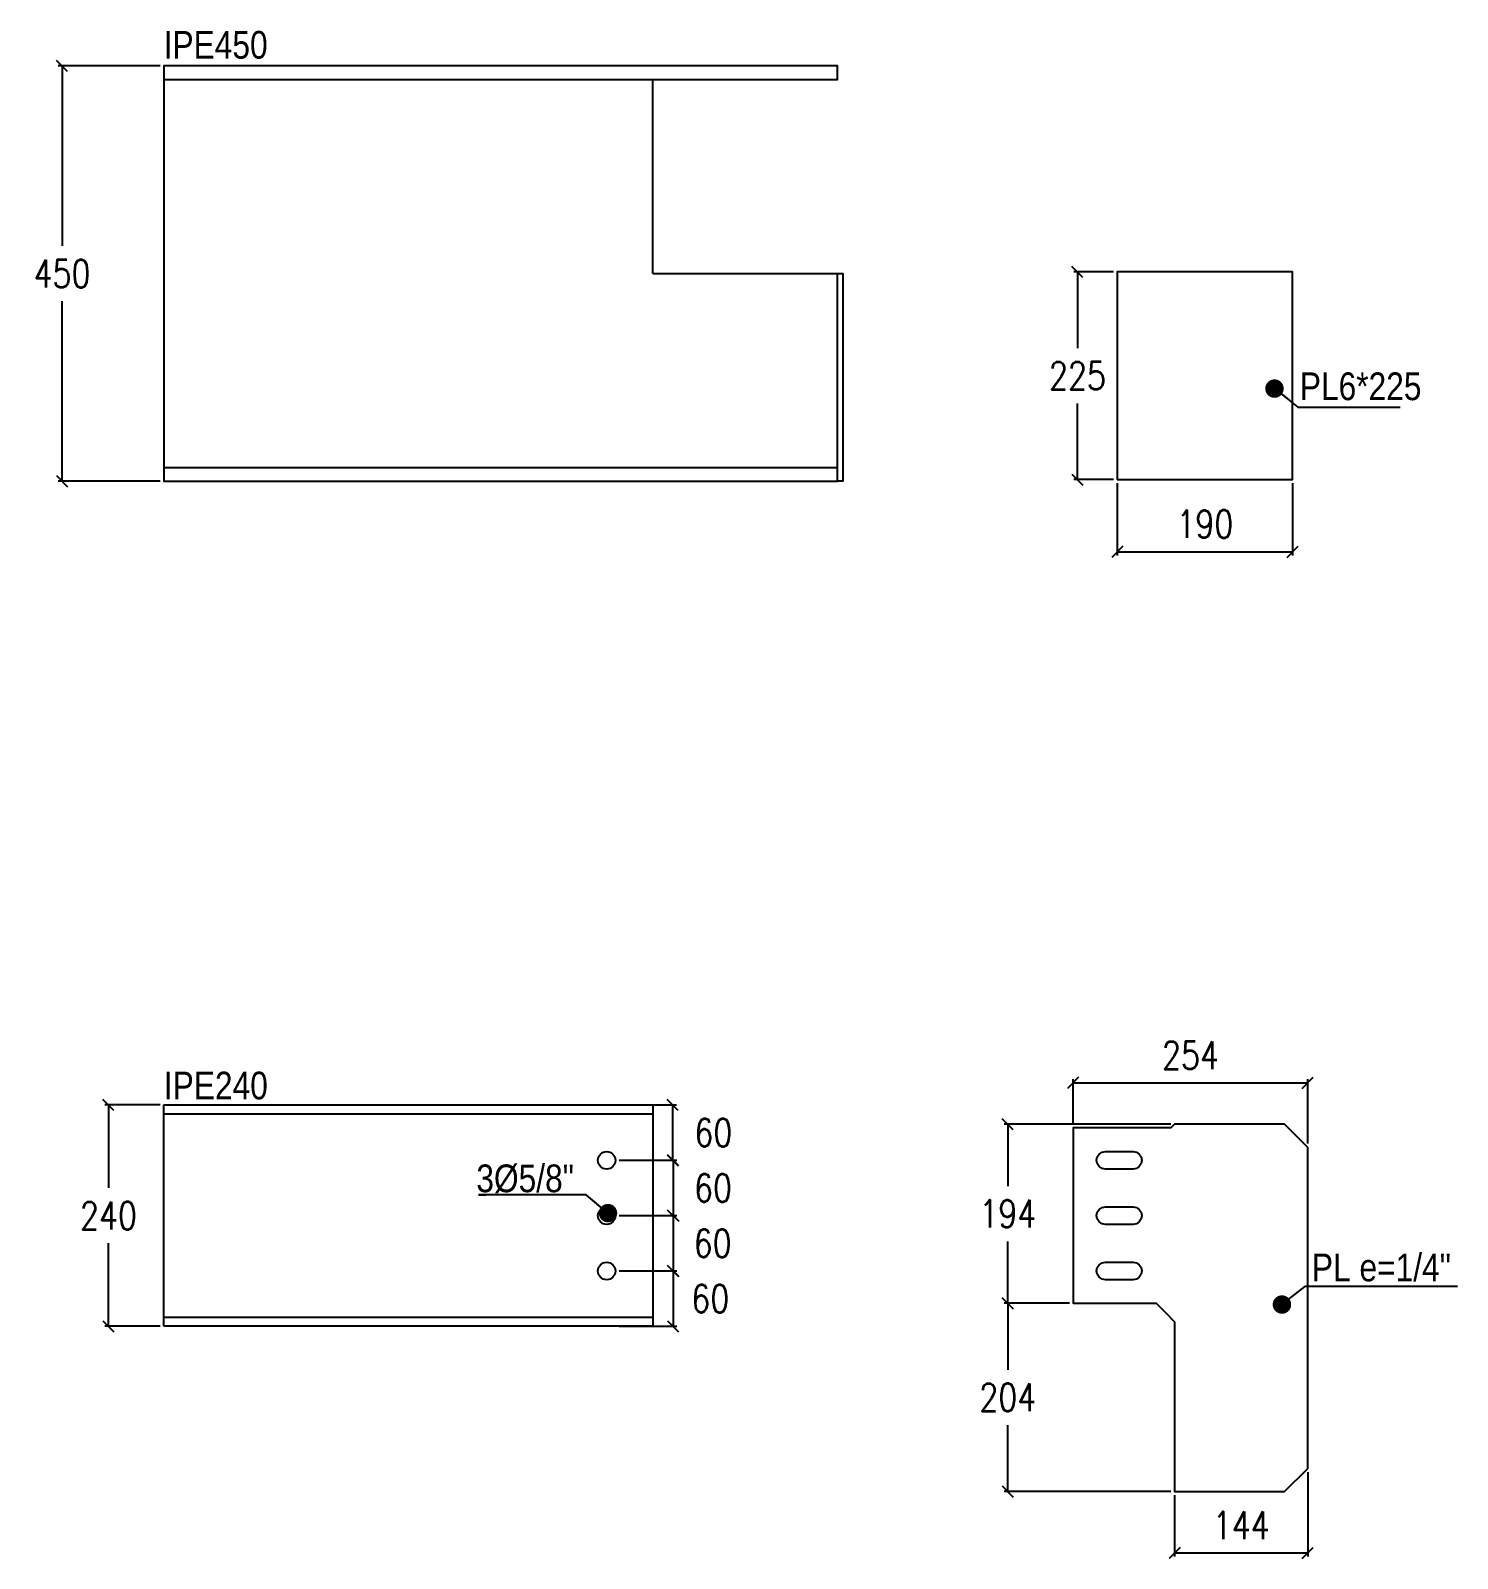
# Model space of a CAD drawing. Header units: millimetres. Extents: x -999 to 93225, y -17477 to 29086.
# Drawn here: x 9146 to 10692, y -9669 to -8013 of the extents above; entities that cross this region are included whole.
import ezdxf
from ezdxf.enums import TextEntityAlignment as Align

# ---------------------------------------------------------------- set-up
doc = ezdxf.new("R2010")
doc.units = ezdxf.units.MM
doc.header["$LTSCALE"] = 0.4
doc.layers.get('0').update_dxf_attribs({"color": 255})
for name, color, linetype in [('COTAS', 8, 'Continuous'), ('P-PLATINA', 6, 'Continuous'), ('perforaciones', 1, 'Continuous'), ('VIGAS', 5, 'Continuous')]:
    doc.layers.add(name, color=color, linetype=linetype)
doc.styles.add('Arial Narrow', font='', dxfattribs={"height": 0.2})
doc.styles.add('CNI_COTAS', font='romans.shx', dxfattribs={"width": 0.8})
doc.styles.get('Arial Narrow').set_extended_font_data('Arial Narrow')
doc.dimstyles.new('1.1', dxfattribs={"dimscale": 0, "dimtxt": 15, "dimasz": 20, "dimexe": 2, "dimexo": 2, "dimgap": 7, "dimtad": 1, "dimdec": 0, "dimzin": 4, "dimdsep": 46, "dimtxsty": 'CNI_COTAS', "dimblk": 'DOTSMALL', "dimcen": 0, "dimclrd": 256, "dimclrt": 3, "dimadec": 0, "dimazin": 0, "dimtfac": 1, "dimtdec": 0, "dimtmove": 2, "dimatfit": 0, "dimldrblk": 'DOT', "dimfxl": 0.05, "dimtolj": 1, "dimtzin": 0, "dimarcsym": 1})
doc.dimstyles.new('1.4', dxfattribs={"dimscale": 0, "dimtxt": 30, "dimasz": 12, "dimexe": 4, "dimexo": 4, "dimgap": 15, "dimtad": 1, "dimdec": 0, "dimzin": 4, "dimdsep": 46, "dimtxsty": 'CNI_COTAS', "dimblk": 'OBLIQUE', "dimcen": -0.09, "dimclrd": 256, "dimclrt": 3, "dimadec": 0, "dimazin": 0, "dimtfac": 1, "dimtdec": 0, "dimtmove": 2, "dimatfit": 0, "dimldrblk": 'DOT', "dimfxl": 0.05, "dimtolj": 1, "dimtzin": 0, "dimarcsym": 0})

# ---------------------------------------------------------------- blocks, each defined once
blk = doc.blocks.new('_Oblique')
at = {"color": 0, "linetype": 'ByBlock', "lineweight": -2}
blk.add_line((-0.5, -0.5), (0.5, 0.5), dxfattribs=at)
blk = doc.blocks.new('*D590')
at = {"layer": 'COTAS', "color": 0, "lineweight": -2, "transparency": 16777216}
for p, q in [((9286.1, -9177.7), (9226.1, -9177.7)), ((9286.1, -9417.7), (9226.1, -9417.7))]:
    blk.add_line(p, q, dxfattribs=at)
at = {"layer": 'COTAS', "lineweight": -2, "transparency": 16777216}
for p, q in [((9230.1, -9177.7), (9230.1, -9267.7)), ((9230.1, -9417.7), (9230.1, -9327.7))]:
    blk.add_line(p, q, dxfattribs=at)
at = {"layer": 'Defpoints', "color": 0, "transparency": 16777216}
for p in [(9230.1, -9177.7), (9290.1, -9177.7), (9290.1, -9417.7)]:
    blk.add_point(p, dxfattribs=at)
at = {"layer": 'COTAS', "lineweight": -2, "transparency": 16777216, "xscale": 12, "yscale": 12, "zscale": 12}
for p, rotation in [((9230.1, -9177.7), 90), ((9230.1, -9417.7), 270)]:
    blk.add_blockref('_Oblique', p, dxfattribs=dict(at, rotation=rotation))
at = {"layer": 'COTAS', "color": 3, "transparency": 16777216, "insert": (9230.1, -9297.7), "char_height": 30, "attachment_point": 5, "rotation": 0.01, "style": 'CNI_COTAS'}
blk.add_mtext('\\A1;240', dxfattribs=at)
blk = doc.blocks.new('_Dot')
at = {"color": 0, "linetype": 'ByBlock', "lineweight": -2}
blk.add_line((-0.5, 0), (-1, 0), dxfattribs=at)
at = {"color": 0, "linetype": 'ByBlock', "const_width": 0.5}
blk.add_lwpolyline([(-0.25, 0, 1), (0.25, 0, 1)], format="xyb", close=True, dxfattribs=at)
blk = doc.blocks.new('_DotSmall')
at = {"color": 0, "linetype": 'ByBlock', "const_width": 0.5}
blk.add_lwpolyline([(-0.0625, 0, 1), (0.0625, 0, 1)], format="xyb", close=True, dxfattribs=at)
blk = doc.blocks.new('*D592')
at = {"layer": 'COTAS', "color": 0, "lineweight": -2, "transparency": 16777216}
for p, q in [((10381.6, -9198.7), (10200.7, -9198.7)), ((10271.6, -9392.7), (10200.7, -9392.7))]:
    blk.add_line(p, q, dxfattribs=at)
at = {"layer": 'COTAS', "lineweight": -2, "transparency": 16777216}
for p, q in [((10204.7, -9198.7), (10204.7, -9265.7)), ((10204.7, -9392.7), (10204.7, -9325.7))]:
    blk.add_line(p, q, dxfattribs=at)
at = {"layer": 'Defpoints', "color": 0, "transparency": 16777216}
for p in [(10204.7, -9198.7), (10385.6, -9198.7), (10275.6, -9392.7)]:
    blk.add_point(p, dxfattribs=at)
at = {"layer": 'COTAS', "lineweight": -2, "transparency": 16777216, "xscale": 12, "yscale": 12, "zscale": 12}
for p, rotation in [((10204.7, -9198.7), 90), ((10204.7, -9392.7), 270)]:
    blk.add_blockref('_Oblique', p, dxfattribs=dict(at, rotation=rotation))
at = {"layer": 'COTAS', "color": 3, "transparency": 16777216, "insert": (10204.7, -9295.7), "char_height": 30, "attachment_point": 5, "rotation": 0.01, "style": 'CNI_COTAS'}
blk.add_mtext('\\A1;194', dxfattribs=at)
blk = doc.blocks.new('*D593')
at = {"layer": 'COTAS', "color": 0, "lineweight": -2, "transparency": 16777216}
for p, q in [((10271.6, -9392.7), (10200.7, -9392.7)), ((10381.6, -9596.7), (10200.7, -9596.7))]:
    blk.add_line(p, q, dxfattribs=at)
at = {"layer": 'COTAS', "lineweight": -2, "transparency": 16777216}
for p, q in [((10204.7, -9392.7), (10204.7, -9464.7)), ((10204.7, -9596.7), (10204.7, -9524.7))]:
    blk.add_line(p, q, dxfattribs=at)
at = {"layer": 'Defpoints', "color": 0, "transparency": 16777216}
for p in [(10275.6, -9392.7), (10204.7, -9596.7), (10385.6, -9596.7)]:
    blk.add_point(p, dxfattribs=at)
at = {"layer": 'COTAS', "lineweight": -2, "transparency": 16777216, "xscale": 12, "yscale": 12, "zscale": 12}
for p, rotation in [((10204.7, -9392.7), 90), ((10204.7, -9596.7), 270)]:
    blk.add_blockref('_Oblique', p, dxfattribs=dict(at, rotation=rotation))
at = {"layer": 'COTAS', "color": 3, "transparency": 16777216, "insert": (10204.7, -9494.7), "char_height": 30, "attachment_point": 5, "rotation": 0.01, "style": 'CNI_COTAS'}
blk.add_mtext('\\A1;204', dxfattribs=at)
blk = doc.blocks.new('*D594')
at = {"layer": 'COTAS', "color": 0, "lineweight": -2, "transparency": 16777216}
for p, q in [((10275.6, -9198.7), (10275.6, -9149.8)), ((10529.8, -9219.7), (10529.8, -9149.8))]:
    blk.add_line(p, q, dxfattribs=at)
at = {"layer": 'COTAS', "lineweight": -2, "transparency": 16777216}
blk.add_line((10275.6, -9153.8), (10529.8, -9153.8), dxfattribs=at)
at = {"layer": 'Defpoints', "color": 0, "transparency": 16777216}
for p in [(10529.8, -9153.8), (10275.6, -9202.7), (10529.8, -9223.7)]:
    blk.add_point(p, dxfattribs=at)
at = {"layer": 'COTAS', "lineweight": -2, "transparency": 16777216, "xscale": 12, "yscale": 12, "zscale": 12, "rotation": 180}
blk.add_blockref('_Oblique', (10275.6, -9153.8), dxfattribs=at)
at = {"layer": 'COTAS', "lineweight": -2, "transparency": 16777216, "xscale": 12, "yscale": 12, "zscale": 12}
blk.add_blockref('_Oblique', (10529.8, -9153.8), dxfattribs=at)
at = {"layer": 'COTAS', "color": 3, "transparency": 16777216, "insert": (10402.7, -9123.8), "char_height": 30, "attachment_point": 5, "style": 'CNI_COTAS'}
blk.add_mtext('\\A1;254', dxfattribs=at)
blk = doc.blocks.new('*D595')
at = {"layer": 'COTAS', "color": 0, "lineweight": -2, "transparency": 16777216}
for p, q in [((10529.8, -9575.7), (10529.8, -9667.3)), ((10385.6, -9600.7), (10385.6, -9667.3))]:
    blk.add_line(p, q, dxfattribs=at)
at = {"layer": 'COTAS', "lineweight": -2, "transparency": 16777216}
blk.add_line((10385.6, -9663.3), (10529.8, -9663.3), dxfattribs=at)
at = {"layer": 'Defpoints', "color": 0, "transparency": 16777216}
for p in [(10529.8, -9571.7), (10385.6, -9596.7), (10529.8, -9663.3)]:
    blk.add_point(p, dxfattribs=at)
at = {"layer": 'COTAS', "lineweight": -2, "transparency": 16777216, "xscale": 12, "yscale": 12, "zscale": 12, "rotation": 180}
blk.add_blockref('_Oblique', (10385.6, -9663.3), dxfattribs=at)
at = {"layer": 'COTAS', "lineweight": -2, "transparency": 16777216, "xscale": 12, "yscale": 12, "zscale": 12}
blk.add_blockref('_Oblique', (10529.8, -9663.3), dxfattribs=at)
at = {"layer": 'COTAS', "color": 3, "transparency": 16777216, "insert": (10457.7, -9633.3), "char_height": 30, "attachment_point": 5, "style": 'CNI_COTAS'}
blk.add_mtext('\\A1;144', dxfattribs=at)
blk = doc.blocks.new('*D643')
at = {"layer": 'COTAS', "color": 0, "lineweight": -2, "transparency": 16777216}
for p, q in [((9286.1, -8051.6), (9175.8, -8051.6)), ((9286.1, -8501.6), (9175.8, -8501.6))]:
    blk.add_line(p, q, dxfattribs=at)
at = {"layer": 'COTAS', "lineweight": -2, "transparency": 16777216}
for p, q in [((9179.8, -8051.6), (9179.8, -8246.6)), ((9179.8, -8501.6), (9179.8, -8306.6))]:
    blk.add_line(p, q, dxfattribs=at)
at = {"layer": 'Defpoints', "color": 0, "transparency": 16777216}
for p in [(9179.8, -8051.6), (9290.1, -8051.6), (9290.1, -8501.6)]:
    blk.add_point(p, dxfattribs=at)
at = {"layer": 'COTAS', "lineweight": -2, "transparency": 16777216, "xscale": 12, "yscale": 12, "zscale": 12}
for p, rotation in [((9179.8, -8051.6), 90), ((9179.8, -8501.6), 270)]:
    blk.add_blockref('_Oblique', p, dxfattribs=dict(at, rotation=rotation))
at = {"layer": 'COTAS', "color": 3, "transparency": 16777216, "insert": (9179.8, -8276.6), "char_height": 30, "attachment_point": 5, "rotation": 0.01, "style": 'CNI_COTAS'}
blk.add_mtext('\\A1;450', dxfattribs=at)
blk = doc.blocks.new('*D735')
at = {"layer": 'COTAS', "color": 0, "lineweight": -2, "transparency": 16777216}
for p, q in [((9783.6, -9237.7), (9846.1, -9237.7)), ((9783.6, -9297.7), (9846.1, -9297.7))]:
    blk.add_line(p, q, dxfattribs=at)
at = {"layer": 'COTAS', "lineweight": -2, "transparency": 16777216}
blk.add_line((9842.1, -9237.7), (9842.1, -9297.7), dxfattribs=at)
at = {"layer": 'Defpoints', "color": 0, "transparency": 16777216}
for p in [(9779.6, -9237.7), (9779.6, -9297.7), (9842.1, -9297.7)]:
    blk.add_point(p, dxfattribs=at)
at = {"layer": 'COTAS', "lineweight": -2, "transparency": 16777216, "xscale": 12, "yscale": 12, "zscale": 12}
for p, rotation in [((9842.1, -9237.7), 90), ((9842.1, -9297.7), 270)]:
    blk.add_blockref('_Oblique', p, dxfattribs=dict(at, rotation=rotation))
at = {"layer": 'COTAS', "color": 3, "transparency": 16777216, "insert": (9885.4, -9267.7), "char_height": 30, "attachment_point": 5, "rotation": 0.01, "style": 'CNI_COTAS'}
blk.add_mtext('\\A1;60', dxfattribs=at)
blk = doc.blocks.new('*D736')
at = {"layer": 'COTAS', "color": 0, "lineweight": -2, "transparency": 16777216}
for p, q in [((9783.6, -9297.7), (9846.1, -9297.7)), ((9783.6, -9357.7), (9846.1, -9357.7))]:
    blk.add_line(p, q, dxfattribs=at)
at = {"layer": 'COTAS', "lineweight": -2, "transparency": 16777216}
blk.add_line((9842.1, -9297.7), (9842.1, -9357.7), dxfattribs=at)
at = {"layer": 'Defpoints', "color": 0, "transparency": 16777216}
for p in [(9779.6, -9297.7), (9779.6, -9357.7), (9842.1, -9357.7)]:
    blk.add_point(p, dxfattribs=at)
at = {"layer": 'COTAS', "lineweight": -2, "transparency": 16777216, "xscale": 12, "yscale": 12, "zscale": 12}
for p, rotation in [((9842.1, -9297.7), 90), ((9842.1, -9357.7), 270)]:
    blk.add_blockref('_Oblique', p, dxfattribs=dict(at, rotation=rotation))
at = {"layer": 'COTAS', "color": 3, "transparency": 16777216, "insert": (9884.9, -9327.7), "char_height": 30, "attachment_point": 5, "rotation": 0.01, "style": 'CNI_COTAS'}
blk.add_mtext('\\A1;60', dxfattribs=at)
blk = doc.blocks.new('*D737')
at = {"layer": 'COTAS', "color": 0, "lineweight": -2, "transparency": 16777216}
for p, q in [((9783.6, -9357.7), (9846, -9357.7)), ((9783.6, -9417.7), (9846, -9417.7))]:
    blk.add_line(p, q, dxfattribs=at)
at = {"layer": 'COTAS', "lineweight": -2, "transparency": 16777216}
blk.add_line((9842, -9357.7), (9842, -9417.7), dxfattribs=at)
at = {"layer": 'Defpoints', "color": 0, "transparency": 16777216}
for p in [(9779.6, -9357.7), (9779.6, -9417.7), (9842, -9417.7)]:
    blk.add_point(p, dxfattribs=at)
at = {"layer": 'COTAS', "lineweight": -2, "transparency": 16777216, "xscale": 12, "yscale": 12, "zscale": 12}
for p, rotation in [((9842, -9357.7), 90), ((9842, -9417.7), 270)]:
    blk.add_blockref('_Oblique', p, dxfattribs=dict(at, rotation=rotation))
at = {"layer": 'COTAS', "color": 3, "transparency": 16777216, "insert": (9882.3, -9387.7), "char_height": 30, "attachment_point": 5, "rotation": 0.01, "style": 'CNI_COTAS'}
blk.add_mtext('\\A1;60', dxfattribs=at)
blk = doc.blocks.new('*D738')
at = {"layer": 'COTAS', "color": 0, "lineweight": -2, "transparency": 16777216}
for p, q in [((9783.6, -9177.7), (9845.6, -9177.7)), ((9783.6, -9237.7), (9845.6, -9237.7))]:
    blk.add_line(p, q, dxfattribs=at)
at = {"layer": 'COTAS', "lineweight": -2, "transparency": 16777216}
blk.add_line((9841.6, -9237.7), (9841.6, -9177.7), dxfattribs=at)
at = {"layer": 'Defpoints', "color": 0, "transparency": 16777216}
for p in [(9779.6, -9177.7), (9841.6, -9177.7), (9779.6, -9237.7)]:
    blk.add_point(p, dxfattribs=at)
at = {"layer": 'COTAS', "lineweight": -2, "transparency": 16777216, "xscale": 12, "yscale": 12, "zscale": 12}
for p, rotation in [((9841.6, -9177.7), 90), ((9841.6, -9237.7), 270)]:
    blk.add_blockref('_Oblique', p, dxfattribs=dict(at, rotation=rotation))
at = {"layer": 'COTAS', "color": 3, "transparency": 16777216, "insert": (9885.8, -9207.7), "char_height": 30, "attachment_point": 5, "rotation": 0.01, "style": 'CNI_COTAS'}
blk.add_mtext('\\A1;60', dxfattribs=at)
blk = doc.blocks.new('*D836')
at = {"layer": 'COTAS', "color": 0, "lineweight": -2, "transparency": 16777216}
for p, q in [((10319.4, -8274.9), (10276.2, -8274.9)), ((10319.4, -8499.9), (10276.2, -8499.9))]:
    blk.add_line(p, q, dxfattribs=at)
at = {"layer": 'COTAS', "lineweight": -2, "transparency": 16777216}
for p, q in [((10280.2, -8274.9), (10280.2, -8357.4)), ((10280.2, -8499.9), (10280.2, -8417.4))]:
    blk.add_line(p, q, dxfattribs=at)
at = {"layer": 'Defpoints', "color": 0, "transparency": 16777216}
for p in [(10323.4, -8274.9), (10280.2, -8499.9), (10323.4, -8499.9)]:
    blk.add_point(p, dxfattribs=at)
at = {"layer": 'COTAS', "lineweight": -2, "transparency": 16777216, "xscale": 12, "yscale": 12, "zscale": 12}
for p, rotation in [((10280.2, -8274.9), 90), ((10280.2, -8499.9), 270)]:
    blk.add_blockref('_Oblique', p, dxfattribs=dict(at, rotation=rotation))
at = {"layer": 'COTAS', "color": 3, "transparency": 16777216, "insert": (10280.2, -8387.4), "char_height": 30, "attachment_point": 5, "rotation": 0.01, "style": 'CNI_COTAS'}
blk.add_mtext('\\A1;225', dxfattribs=at)
blk = doc.blocks.new('*D837')
at = {"layer": 'COTAS', "color": 0, "lineweight": -2, "transparency": 16777216}
for p, q in [((10323.4, -8503.9), (10323.4, -8582.2)), ((10513.4, -8503.9), (10513.4, -8582.2))]:
    blk.add_line(p, q, dxfattribs=at)
at = {"layer": 'COTAS', "lineweight": -2, "transparency": 16777216}
blk.add_line((10323.4, -8578.2), (10513.4, -8578.2), dxfattribs=at)
at = {"layer": 'Defpoints', "color": 0, "transparency": 16777216}
for p in [(10323.4, -8499.9), (10513.4, -8499.9), (10513.4, -8578.2)]:
    blk.add_point(p, dxfattribs=at)
at = {"layer": 'COTAS', "lineweight": -2, "transparency": 16777216, "xscale": 12, "yscale": 12, "zscale": 12, "rotation": 180}
blk.add_blockref('_Oblique', (10323.4, -8578.2), dxfattribs=at)
at = {"layer": 'COTAS', "lineweight": -2, "transparency": 16777216, "xscale": 12, "yscale": 12, "zscale": 12}
blk.add_blockref('_Oblique', (10513.4, -8578.2), dxfattribs=at)
at = {"layer": 'COTAS', "color": 3, "transparency": 16777216, "insert": (10418.4, -8548.2), "char_height": 30, "attachment_point": 5, "style": 'CNI_COTAS'}
blk.add_mtext('\\A1;190', dxfattribs=at)

msp = doc.modelspace()

# ---------------------------------------------------------------- linework, layer by layer
at = {"color": 2}
for q in [(9820.1, -8066.2), (10020.1, -8276.6)]:
    msp.add_line((9820.1, -8276.6), q, dxfattribs=at)
for points in [[(9290.1, -8066.2), (10020.1, -8066.2), (10020.1, -8051.6), (9290.1, -8051.6), (9290.1, -8501.6), (9820.1, -8501.6), (10020.1, -8501.6)], [(9290.1, -8487), (9820.1, -8487), (10020.1, -8487)]]:
    msp.add_lwpolyline(points, dxfattribs=at)
at = {"layer": 'P-PLATINA'}
msp.add_lwpolyline([(10020.1, -8501.6), (10020.1, -8276.6), (10026.1, -8276.6), (10026.1, -8501.6)], close=True, dxfattribs=at)
at = {"layer": 'P-PLATINA', "linetype": 'Continuous'}
for points in [[(10323.4, -8499.9), (10513.4, -8499.9), (10513.4, -8274.9), (10323.4, -8274.9)], [(10504.8, -9198.7), (10385.6, -9198.7), (10381.6, -9202.7), (10375.6, -9202.7), (10275.6, -9202.7), (10275.6, -9392.7), (10365.6, -9392.7), (10375.6, -9402.7), (10385.6, -9412.7), (10385.6, -9596.7), (10504.8, -9596.7), (10529.8, -9571.7), (10529.8, -9223.7)]]:
    msp.add_lwpolyline(points, close=True, dxfattribs=at)
for points in [[(10317.2, -9247.2), (10310.6, -9247.2), (10306.9, -9246.5), (10303.9, -9244.4), (10301.8, -9241.3), (10301.1, -9237.7), (10301.8, -9234.1), (10303.9, -9231), (10306.9, -9228.9), (10310.6, -9228.2), (10317.2, -9228.2)], [(10310.6, -9228.2), (10340.6, -9228.2), (10344.2, -9228.9), (10347.3, -9231), (10349.4, -9234.1), (10350.1, -9237.7), (10349.4, -9241.3), (10347.3, -9244.4), (10344.2, -9246.5), (10340.6, -9247.2), (10310.6, -9247.2)], [(10317.2, -9307.2), (10310.6, -9307.2), (10306.9, -9306.5), (10303.9, -9304.4), (10301.8, -9301.3), (10301.1, -9297.7), (10301.8, -9294.1), (10303.9, -9291), (10306.9, -9288.9), (10310.6, -9288.2), (10317.2, -9288.2)], [(10310.6, -9288.2), (10340.6, -9288.2), (10344.2, -9288.9), (10347.3, -9291), (10349.4, -9294.1), (10350.1, -9297.7), (10349.4, -9301.3), (10347.3, -9304.4), (10344.2, -9306.5), (10340.6, -9307.2), (10310.6, -9307.2)], [(10317.2, -9367.2), (10310.6, -9367.2), (10306.9, -9366.5), (10303.9, -9364.4), (10301.8, -9361.3), (10301.1, -9357.7), (10301.8, -9354.1), (10303.9, -9351), (10306.9, -9348.9), (10310.6, -9348.2), (10317.2, -9348.2)], [(10310.6, -9348.2), (10340.6, -9348.2), (10344.2, -9348.9), (10347.3, -9351), (10349.4, -9354.1), (10350.1, -9357.7), (10349.4, -9361.3), (10347.3, -9364.4), (10344.2, -9366.5), (10340.6, -9367.2), (10310.6, -9367.2)]]:
    msp.add_lwpolyline(points, dxfattribs=at)
at = {"layer": 'perforaciones'}
for centre in [(9770.1, -9237.7), (9770.1, -9297.7), (9770.1, -9357.7)]:
    msp.add_circle(centre, 9.5, dxfattribs=at)
at = {"layer": 'VIGAS', "color": 2}
for p, q in [((9290.1, -9177.7), (9820.1, -9177.7)), ((9290.1, -9417.7), (9290.1, -9177.7)), ((9290.1, -9187.5), (9820.1, -9187.5)), ((9820.1, -9177.7), (9820.1, -9417.7)), ((9290.1, -9407.9), (9820.1, -9407.9)), ((9820.1, -9417.7), (9290.1, -9417.7))]:
    msp.add_line(p, q, dxfattribs=at)

# ---------------------------------------------------------------- texts
at = {"color": 96, "style": 'Arial Narrow'}
for s, p in [('IPE450', (9346.3, -8028.7)), ('PL6*225', (10587.2, -8398.8)), ('IPE240', (9346.5, -9156.7)), ('3%%C5/8"', (9681.7, -9257.3)), ('PL e=1/4"', (10609.7, -9353.9))]:
    msp.add_text(s, height=30, dxfattribs=at).set_placement(p, align=Align.MIDDLE_CENTER)

# ---------------------------------------------------------------- dimensions: what is measured, and where the dimension line sits
at = {"layer": 'COTAS'}
for base, p1, p2, picture, middle in [((9179.8, -8051.6), (9290.1, -8501.6), (9290.1, -8051.6), '*D643', (9179.8, -8276.6)), ((10280.2, -8499.9), (10323.4, -8274.9), (10323.4, -8499.9), '*D836', (10280.2, -8387.4)), ((9230.1, -9177.7), (9290.1, -9417.7), (9290.1, -9177.7), '*D590', (9230.1, -9297.7)), ((10204.7, -9198.7), (10275.6, -9392.7), (10385.6, -9198.7), '*D592', (10204.7, -9295.7)), ((10204.7, -9596.7), (10275.6, -9392.7), (10385.6, -9596.7), '*D593', (10204.7, -9494.7))]:
    dim = msp.add_linear_dim(base=base, p1=p1, p2=p2, angle=90, dimstyle='1.4', override={"dimscale": 1}, dxfattribs=at)
    dim.commit()
    dim.dimension.update_dxf_attribs({"geometry": picture, "text_midpoint": middle, "text_rotation": 0.01})
for base, p1, p2, picture, middle in [((10513.4, -8578.2), (10323.4, -8499.9), (10513.4, -8499.9), '*D837', (10418.4, -8548.2)), ((10529.8, -9153.8), (10275.6, -9202.7), (10529.8, -9223.7), '*D594', (10402.7, -9123.8)), ((10529.8, -9663.3), (10385.6, -9596.7), (10529.8, -9571.7), '*D595', (10457.7, -9633.3))]:
    dim = msp.add_linear_dim(base=base, p1=p1, p2=p2, dimstyle='1.4', override={"dimscale": 1}, dxfattribs=at)
    dim.commit()
    dim.dimension.update_dxf_attribs({"geometry": picture, "text_midpoint": middle})
for base, p1, p2, picture, middle in [((9841.6, -9177.7), (9779.6, -9237.7), (9779.6, -9177.7), '*D738', (9885.8, -9207.7)), ((9842.1, -9297.7), (9779.6, -9237.7), (9779.6, -9297.7), '*D735', (9885.4, -9267.7)), ((9842.1, -9357.7), (9779.6, -9297.7), (9779.6, -9357.7), '*D736', (9884.9, -9327.7)), ((9842, -9417.7), (9779.6, -9357.7), (9779.6, -9417.7), '*D737', (9882.3, -9387.7))]:
    dim = msp.add_linear_dim(base=base, p1=p1, p2=p2, angle=90, dimstyle='1.4', override={"dimscale": 1}, dxfattribs=at)
    dim.commit()
    dim.dimension.update_dxf_attribs({"geometry": picture, "text_midpoint": middle, "dimtype": 160, "text_rotation": 0.01})

# ---------------------------------------------------------------- leaders
for points in [[(10493.8, -8401.3), (10519.3, -8421.3), (10630, -8421.3)], [(10501.9, -9394.1), (10527.5, -9374.2), (10692.1, -9374.2)]]:
    msp.add_leader(points, dimstyle='1.1', override={"dimscale": 1}, dxfattribs=at)
at = {"layer": 'COTAS', "annotation_type": 0, "has_hookline": 1, "hookline_direction": 1, "horizontal_direction": (-1, 0, 0)}
msp.add_leader([(9771.5, -9295), (9748, -9275), (9631.1, -9275)], dimstyle='1.1', override={"dimscale": 1}, dxfattribs=at)

doc.saveas('drawing.dxf')
